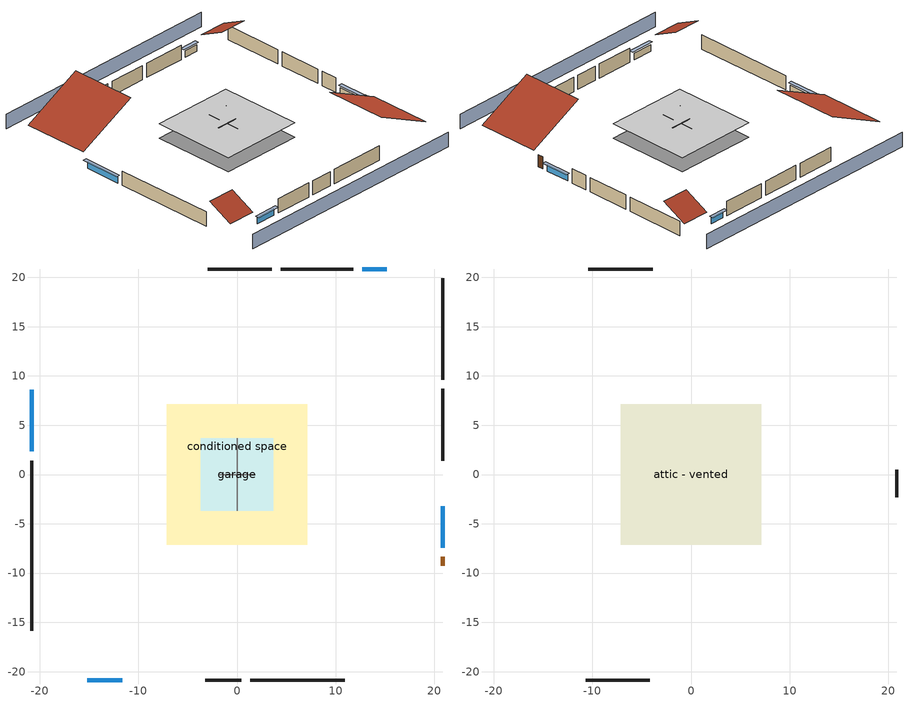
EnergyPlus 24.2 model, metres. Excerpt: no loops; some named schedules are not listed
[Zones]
conditioned space
 floor foundation (Slab2 construction): -7.11,-7.11 -7.11,7.11 7.11,7.11 7.11,-7.11 z0
 wall outside (AdiabaticWallConstruction 1): 20.84,-9.28 20.84,-8.36 z0:2.03
 wall outside (AdiabaticWallConstruction): -20.84,8.59 -20.84,2.34 z0:1.19; 15.18,20.84 12.7,20.84 / 20.84,-7.43 20.84,-3.21 z0:1.13; -15.18,-20.84 -11.62,-20.84 z0:1.16
 wall outside (Wall3 construction): -20.84,1.41 -20.84,-15.85 z0:2.44
 wall outside (Wall4 construction): 3.53,20.84 -2.95,20.84 z0:2.44
 wall outside (Wall7 construction): 20.84,9.63 20.84,19.91 z0:2.44
 wall outside (Wall8 construction): 1.36,-20.84 10.95,-20.84 z0:2.44
 wall to garage (Wall5 construction): 0,-3.66 0,3.66 z0:2.44
 wall to garage (Wall6 construction): 1.83,0 -1.83,0 z0:2.44
 window (WindowConstruction): -20.84,8.59 -20.84,2.34 z0:1.19
 window (WindowConstruction 1): 15.18,20.84 12.71,20.84 z0:1.13
 window (WindowConstruction 2): 20.84,-7.43 20.84,-3.22 z0:1.13
 window (WindowConstruction 3): -15.18,-20.84 -11.62,-20.84 z0:1.16
 door (Door): 20.84,-9.28 20.84,-8.36 z0:2.03
garage
 floor foundation (Slab1 construction): -3.66,-3.66 -3.66,3.66 3.66,3.66 3.66,-3.66 z0
 wall outside (Wall1 construction): 11.78,20.84 4.46,20.84 z0:2.44
 wall outside (Wall12 construction): -3.23,-20.84 0.43,-20.84 z0:2.44
 wall outside (Wall2 construction): 20.84,1.39 20.84,8.7 z0:2.44
attic - vented
 floor to garage (Floor1 construction): -3.66,-3.66 -3.66,3.66 3.66,3.66 3.66,-3.66 z2.44
 floor to conditioned space (Floor2 construction Reversed): -7.11,-7.11 -7.11,7.11 7.11,7.11 7.11,-7.11 z2.44
 wall outside (Wall10 construction): -10.69,-20.84 -4.16,-20.84 z0:2.44
 wall outside (Wall11 construction): 20.84,-2.29 20.84,0.46 z0:2.44
 wall outside (Wall9 construction): -3.88,20.84 -10.41,20.84 z0:2.44
 roof outside (Roof1 construction): -20.84,9.52,2.44 -10.72,9.52,7.5 -10.72,20.84,7.5 -20.84,20.84,2.44
 roof outside (Roof2 construction): 16.11,20.84,2.44 16.11,16.61,4.56 20.84,16.61,4.56 20.84,20.84,2.44
 roof outside (Roof3 construction): -16.11,-20.84,2.44 -16.11,-16.61,4.56 -20.84,-16.61,4.56 -20.84,-20.84,2.44
 roof outside (Roof4 construction): 20.84,-10.2,2.44 11.33,-10.2,7.2 11.33,-20.84,7.2 20.84,-20.84,2.44
shading: 20.84,25.41 -20.84,25.41 / -20.84,-25.41 20.84,-25.41 z0:2.44; -20.84,2.04 -20.84,8.9 -21.45,8.9 -21.45,2.04 z1.49; 12.4,20.84 15.48,20.84 15.48,21.45 12.4,21.45 z1.43; 20.84,-2.91 20.84,-7.74 21.45,-7.74 21.45,-2.91 z1.43; -11.31,-20.84 -15.48,-20.84 -15.48,-21.45 -11.31,-21.45 z1.46
[Building]
Building 1: Terrain=Suburbs
[Site:Location]
Portland Intl Arpt_OR: Latitude {deg}=45.59; Longitude {deg}=-122.6; Time Zone {hr}=-8; Elevation {m}=33; Keep Site Location Information=Yes
[Site:GroundTemperature:Shallow]
10.2558, 8.96328, 8.85977, 9.47314, 11.9355, 14.3863, 16.5111, 17.8571, 17.9714, 16.8767, 14.8061, 12.4304
[Site:WaterMainsTemperature]
Calculation Method=Schedule; Temperature Schedule=mains temperature schedule
[Material] Roughness=Rough; Thermal Absorptance=0.9
Name | Thickness {m} | Conductivity {W/m-K} | Density {kg/m3} | Specific Heat {J/kg-K} | Solar Absorptance | Visible Absorptance
asphalt or fiberglass shingles | 0.00635 | 0.162714 | 1121.4 | 1465.45 | 0.85 | 0.85
ceiling loosefill ins | 0.254 | 0.0480833 | 16.02 | 1046.75 | 0.7 | 0.7
ceiling stud and cavity | 0.1397 | 1.39189 | 65.682 | 1177.47 | 0.7 | 0.7
ceiling stud and cavity 1 | 0.1397 | 0.104117 | 65.682 | 1177.47 | 0.7 | 0.7
concrete 4.0 in. | 0.1016 | 1.803125 | 2242.8 | 837.4 | 0.7 | 0.7
door material | 0.04445 | 0.0612267 | 512.64 | 1214.23 | 0.7 | 0.7
floor covering | 0.0127 | 0.0450781 | 54.468 | 1339.84 | 0.9 | 0.9
furniture material conditioned space 1; furniture material garage 1 | 0.1524 | 0.115458 | 640.8 | 1214.23 | 0.6 | 0.6
gypsum board | 0.0127 | 0.160291 | 801 | 837.4 | 0.6 | 0.6
osb sheathing 0.5 in. | 0.0127 | 0.115458 | 512.64 | 1214.23 | 0.6 | 0.6
osb sheathing 0.5 in. 1; osb sheathing 0.5 in. 2; osb sheathing 0.5 in. 3 | 0.0127 | 0.115458 | 512.64 | 1214.23 | 0.7 | 0.7
roof rigid ins | 0.00281632 | 0.029427 | 32.04 | 1214.23 | 0.7 | 0.7
wall rigid ins | 0.512978 | 0.029427 | 32.04 | 1214.23 | 0.7 | 0.7
wall stud and cavity | 0.1397 | 0.727959 | 139.0536 | 1170.24 | 0.6 | 0.6
wall stud and cavity 1 | 0.1397 | 0.550994 | 139.0536 | 1170.24 | 0.7 | 0.7
wall stud and cavity 2 | 0.1397 | 0.335416 | 139.0536 | 1170.24 | 0.7 | 0.7
wall stud and cavity 3 | 0.0889 | 0.380278 | 52.3479 | 1209.89 | 0.7 | 0.7
wall stud and cavity 4 | 0.0889 | 0.391764 | 83.0341 | 1211.67 | 0.7 | 0.7
wood siding | 0.0254 | 0.102417 | 544.68 | 1172.36 | 0.85 | 0.85
wood siding 1; wood siding 2 | 0.0254 | 0.102417 | 544.68 | 1172.36 | 0.7 | 0.7
[WindowMaterial:SimpleGlazingSystem]
WindowMaterial: U-Factor {W/m2-K}=4.31528; Solar Heat Gain Coefficient=0.67
[Construction]
AdiabaticWallConstruction: wood siding 1, wall rigid ins, wall stud and cavity 3, gypsum board
AdiabaticWallConstruction 1: wood siding 2, wall rigid ins, wall stud and cavity 3, gypsum board
Door: door material
Floor1 construction: ceiling stud and cavity
Floor2 construction Reversed: gypsum board, ceiling stud and cavity 1, ceiling loosefill ins
furniture construction conditioned space 1: furniture material conditioned space 1
furniture construction garage 1: furniture material garage 1
PartitionWallConstruction: gypsum board, wall stud and cavity 4, gypsum board
Roof1 construction; Roof2 construction; Roof3 construction; Roof4 construction: asphalt or fiberglass shingles, roof rigid ins, osb sheathing 0.5 in.
Slab1 construction: concrete 4.0 in.
Slab2 construction: concrete 4.0 in., floor covering
Wall1 construction; Wall2 construction: wood siding, osb sheathing 0.5 in. 1, wall stud and cavity
Wall10 construction; Wall11 construction; Wall12 construction; Wall9 construction: wood siding, osb sheathing 0.5 in. 3, wall stud and cavity
Wall3 construction; Wall4 construction: wood siding, osb sheathing 0.5 in. 1, wall stud and cavity 1, gypsum board
Wall5 construction: osb sheathing 0.5 in. 2, wall stud and cavity 2, gypsum board
Wall6 construction: osb sheathing 0.5 in. 3, wall stud and cavity 2, gypsum board
Wall7 construction; Wall8 construction: wood siding, osb sheathing 0.5 in. 3, wall stud and cavity 1, gypsum board
WindowConstruction; WindowConstruction 1; WindowConstruction 2; WindowConstruction 3: WindowMaterial
[Zone] Multiplier=1; Part of Total Floor Area=Yes
Name | Volume {m3}
attic - vented | 305.205
conditioned space | 493.619
garage | 130.484
[Space]
Name | Zone | Volume {m3}
attic - vented 1 | attic - vented | 305.205
conditioned space 1 | conditioned space | 493.619
garage 1 | garage | 130.484
[ZoneInfiltration:EffectiveLeakageArea] Schedule=Always On Discrete
Name | Zone or Space | Effective Air Leakage Area {cm2} | Stack Coefficient | Wind Coefficient
infil attic - vented 1 | attic - vented 1 | 8530.74 | 0.000248762 | 3.83861e-05
infil garage 1 | garage 1 | 543.674 | 0.000129147 | 4.38083e-05
[ZoneMixing]
whole house fan mix: Zone or Space=attic - vented; Schedule=Always On Continuous; Design Flow Rate Calculation Method=Flow/Zone; Design Flow Rate {m3/s}=0; Source Zone or Space=conditioned space
[SurfaceProperty:ExposedFoundationPerimeter] Exposed Perimeter Calculation Method=TotalExposedPerimeter
Name | Total Exposed Perimeter {m}
Slab2 | 52.21224
Slab1 | 18.288
[SurfaceProperty:IncidentSolarMultiplier] Incident Solar Multiplier=1; Incident Solar Multiplier Schedule=trans schedule winter=0.85 summer=0.7
Window1; Window2; Window3; Window4
[InternalMass]
Name | Construction | Zone or ZoneList | Space or SpaceList | Surface Area {m2}
furniture mass conditioned space 1 | furniture construction conditioned space 1 | conditioned space | conditioned space 1 | 80.97429
partition wall mass | PartitionWallConstruction | conditioned space | conditioned space 1 | 202.436
furniture mass garage 1 | furniture construction garage 1 | garage | garage 1 | 5.35122
[Lights] Design Level Calculation Method=LightingLevel; Return Air Fraction=0; Fraction Radiant=0.6; Fraction Visible=0.2; Fraction Replaceable=1
Name | Zone or ZoneList or Space or SpaceList | Schedule | Lighting Level {W}
interior lighting | conditioned space 1 | lighting_interior | 1268.76
garage lighting | garage 1 | lighting_garage | 53.7928
[People]
occupants: Zone or ZoneList or Space or SpaceList=conditioned space 1; Number of People Schedule=occupants; Number of People Calculation Method=People; Number of People=1; Fraction Radiant=0.314171; Sensible Heat Fraction=0.56303; Activity Level Schedule=occupants activity schedule; Carbon Dioxide Generation Rate {m3/s-W}=0; Enable ASHRAE 55 Comfort Warnings=No; Mean Radiant Temperature Calculation Type=EnclosureAveraged
[ElectricEquipment] Design Level Calculation Method=EquipmentLevel
Name | Zone or ZoneList or Space or SpaceList | Schedule | Design Level {W} | Fraction Latent | Fraction Radiant | Fraction Lost
clothes dryer | conditioned space 1 | clothes_dryer | 17845.9 | 0.015 | 0.081 | 0.85
clothes washer | conditioned space 1 | clothes_washer | 915.291 | 0.03 | 0.162 | 0.7
cooking range | conditioned space 1 | cooking_range | 2189.67 | 0.08 | 0.432 | 0.2
dishwasher | conditioned space 1 | dishwasher | 1065.14 | 0.3 | 0.18 | 0.4
fridge | conditioned space 1 | fridge schedule | 45.9075 | 0 | 0.6 | 0
mech vent bath fan 0 | conditioned space 1 | mech vent bath fan 0 schedule | 15 | 0 | 0 | 1
mech vent house fan | conditioned space 1 | mech vent house fan schedule | 0 | 0 | 0 | 1
mech vent house fan cfis | conditioned space 1 | mech vent house fan cfis schedule | 0 | 0 | 0 | 0
mech vent range fan 0 | conditioned space 1 | mech vent range fan 0 schedule | 30 | 0 | 0 | 1
misc permanent spa heater | conditioned space 1 | misc permanent spa heater schedule | 298.533 | 0 | 0 | 1
misc permanent spa pump | conditioned space 1 | misc permanent spa pump schedule | 312.193 | 0 | 0 | 1
misc plug loads | conditioned space 1 | plug_loads_other | 619.438 | 0.021 | 0.558 | 0.049
misc tv | conditioned space 1 | plug_loads_tv | 746.402 | 0 | 0.6 | 0
whole house fan | conditioned space 1 | Always On Discrete | 0 | 0 | 0 | 1
freezer | garage 1 | freezer schedule | 194.914 | 0 | 0.6 | 0
fridge 1 | garage 1 | fridge schedule 1 | 80.4475 | 0 | 0.6 | 0
[OtherEquipment] Design Level Calculation Method=EquipmentLevel
Name | Fuel Type | Zone or ZoneList or Space or SpaceList | Schedule | Design Level {W} | Fraction Latent | Fraction Radiant | Fraction Lost
clothes dryer 1 | Electricity | conditioned space 1 | clothes_dryer | 0 | 0.015 | 0.081 | 0.85
cooking range 1 | Electricity | conditioned space 1 | cooking_range | 0 | 0.08 | 0.432 | 0.2
general water use latent | None | conditioned space 1 | general water use schedule | 25.6591 | 1 | 0 | 0
general water use sensible | None | conditioned space 1 | general water use schedule | -25.2881 | 0 | 0.6 | 0
mech vent house fan latent load | None | conditioned space 1 | Always On Discrete | 0 | 1 | 0 | 0
mech vent house fan sensible load | None | conditioned space 1 | Always On Discrete | 0 | 0 | 0 | 0
water heater energy adjustment1 | Electricity | garage 1 | Always On Discrete | 0.01 | 0 | 0 | 1
water heater lat | None | garage 1 | Always On Discrete | 0 | 1 | 0 | 0
water heater sens | None | garage 1 | Always On Discrete | 0 | 0 | 0 | 0
[ZoneInfiltration:DesignFlowRate] Zone or ZoneList or Space or SpaceList=conditioned space 1; Schedule=Always On Discrete; Design Flow Rate Calculation Method=Flow/Zone; Design Flow Rate {m3/s}=0
infil flow; natural vent flow; whole house fan flow
[WaterUse:Equipment]
dishwasher: Peak Flow Rate {m3/s}=1.72331e-05; Flow Rate Fraction Schedule=hot_water_dishwasher
[Foundation:Kiva] Wall Height Above Grade {m}=0.1016; Wall Depth Below Slab {m}=0.2032
Name | Initial Indoor Air Temperature {C}
Foundation Kiva 1 | 13.4258
Foundation Kiva 2 | 18.3333
[Foundation:Kiva:Settings]
Soil Conductivity {W/m-K}=1.3848; Soil Density {kg/m3}=1842.3; Soil Specific Heat {J/kg-K}=418.7; Ground Solar Absorptivity=0.9; Ground Thermal Absorptivity=0.9; Ground Surface Roughness {m}=0.03; Far-Field Width {m}=40; Deep-Ground Boundary Condition=ZeroFlux; Deep-Ground Depth {m}=40; Minimum Cell Dimension {m}=0.2; Maximum Cell Growth Coefficient=3; Simulation Timestep=Timestep
[Exterior:Lights]
exterior lighting: Schedule=exterior lighting schedule; Design Level {W}=48.0871
[EnergyManagementSystem:GlobalVariable]
infil_program_Qfan
infil_program_Qinf
natural_vent_program_Qnv
natural_vent_program_Qwhf
[EnergyManagementSystem:Sensor]
Name | Output:Variable or Output:Meter Index Key | Output:Variable or Output:Meter
airflow_gain | infil flow | Infiltration Sensible Heat Gain Energy
airflow_gain_1 | natural vent flow | Infiltration Sensible Heat Gain Energy
airflow_gain_2 | whole house fan flow | Infiltration Sensible Heat Gain Energy
airflow_loss | infil flow | Infiltration Sensible Heat Loss Energy
airflow_loss_1 | natural vent flow | Infiltration Sensible Heat Loss Energy
airflow_loss_2 | whole house fan flow | Infiltration Sensible Heat Loss Energy
clg_load_cond |  | Cooling:EnergyTransfer:Zone:CONDITIONED SPACE
clg_sp_s; clg_sp_s_1 | cooling setpoint | Schedule Value
clothes_dryer_exhaust_0_sch_s | clothes_dryer | Schedule Value
cool_season | cooling season schedule | Schedule Value
fridge_tin_s_1; water_heater_amb_temp | garage | Zone Mean Air Temperature
htg_load_cond |  | Heating:EnergyTransfer:Zone:CONDITIONED SPACE
htg_sp_s; htg_sp_s_1 | heating setpoint | Schedule Value
ig_ee_conv | clothes dryer | Electric Equipment Convective Heating Energy
ig_ee_conv_2 | cooking range | Electric Equipment Convective Heating Energy
ig_ee_conv_3 | dishwasher | Electric Equipment Convective Heating Energy
ig_ee_conv_4 | fridge | Electric Equipment Convective Heating Energy
ig_ee_conv_5 | misc permanent spa heater | Electric Equipment Convective Heating Energy
ig_ee_conv_6 | misc permanent spa pump | Electric Equipment Convective Heating Energy
ig_ee_conv_7 | misc plug loads | Electric Equipment Convective Heating Energy
ig_ee_conv_8 | misc tv | Electric Equipment Convective Heating Energy
ig_ee_conv_9 | whole house fan | Electric Equipment Convective Heating Energy
ig_ee_rad | clothes dryer | Electric Equipment Radiant Heating Energy
ig_ee_rad_2 | cooking range | Electric Equipment Radiant Heating Energy
ig_ee_rad_3 | dishwasher | Electric Equipment Radiant Heating Energy
ig_ee_rad_4 | fridge | Electric Equipment Radiant Heating Energy
ig_ee_rad_5 | misc permanent spa heater | Electric Equipment Radiant Heating Energy
ig_ee_rad_6 | misc permanent spa pump | Electric Equipment Radiant Heating Energy
ig_ee_rad_7 | misc plug loads | Electric Equipment Radiant Heating Energy
ig_ee_rad_8 | misc tv | Electric Equipment Radiant Heating Energy
ig_ee_rad_9 | whole house fan | Electric Equipment Radiant Heating Energy
ig_lgt_conv | interior lighting | Lights Convective Heating Energy
ig_lgt_rad | interior lighting | Lights Radiant Heating Energy
ig_lgt_vis | interior lighting | Lights Visible Radiation Heating Energy
ig_oe_conv | clothes dryer 1 | Other Equipment Convective Heating Energy
ig_oe_conv_1 | cooking range 1 | Other Equipment Convective Heating Energy
ig_oe_conv_2 | general water use latent | Other Equipment Convective Heating Energy
ig_oe_conv_3 | general water use sensible | Other Equipment Convective Heating Energy
ig_oe_rad | clothes dryer 1 | Other Equipment Radiant Heating Energy
ig_oe_rad_1 | cooking range 1 | Other Equipment Radiant Heating Energy
ig_oe_rad_2 | general water use latent | Other Equipment Radiant Heating Energy
ig_oe_rad_3 | general water use sensible | Other Equipment Radiant Heating Energy
ig_ppl_conv | occupants | People Convective Heating Energy
ig_ppl_rad | occupants | People Radiant Heating Energy
im_conv | furniture mass conditioned space 1 | Surface Inside Face Convection Heat Gain Energy
im_conv_1 | partition wall mass | Surface Inside Face Convection Heat Gain Energy
im_ig | furniture mass conditioned space 1 | Surface Inside Face Internal Gains Radiation Heat Gain Energy
im_ig_1 | partition wall mass | Surface Inside Face Internal Gains Radiation Heat Gain Energy
im_lgt | furniture mass conditioned space 1 | Surface Inside Face Lights Radiation Heat Gain Energy
im_lgt_1 | partition wall mass | Surface Inside Face Lights Radiation Heat Gain Energy
im_sol | furniture mass conditioned space 1 | Surface Inside Face Solar Radiation Heat Gain Energy
im_sol_1 | partition wall mass | Surface Inside Face Solar Radiation Heat Gain Energy
im_surf | furniture mass conditioned space 1 | Surface Inside Face Net Surface Thermal Radiation Heat Gain Energy
im_surf_1 | partition wall mass | Surface Inside Face Net Surface Thermal Radiation Heat Gain Energy
mech_vent_bath_fan_0_sch_s | mech vent bath fan 0 schedule | Schedule Value
mech_vent_range_fan_0_sch_s | mech vent range fan 0 schedule | Schedule Value
mv_conv | mech vent bath fan 0 | Electric Equipment Convective Heating Energy
mv_conv_1 | mech vent house fan | Electric Equipment Convective Heating Energy
mv_conv_2 | mech vent house fan cfis | Electric Equipment Convective Heating Energy
mv_conv_3 | mech vent range fan 0 | Electric Equipment Convective Heating Energy
mv_conv_4 | mech vent house fan latent load | Other Equipment Convective Heating Energy
mv_conv_5 | mech vent house fan sensible load | Other Equipment Convective Heating Energy
mv_rad | mech vent bath fan 0 | Electric Equipment Radiant Heating Energy
mv_rad_1 | mech vent house fan | Electric Equipment Radiant Heating Energy
mv_rad_2 | mech vent house fan cfis | Electric Equipment Radiant Heating Energy
mv_rad_3 | mech vent range fan 0 | Electric Equipment Radiant Heating Energy
mv_rad_4 | mech vent house fan latent load | Other Equipment Radiant Heating Energy
mv_rad_5 | mech vent house fan sensible load | Other Equipment Radiant Heating Energy
natural_vent_s | natural vent schedule | Schedule Value
out_pb_s |  | Site Outdoor Air Barometric Pressure
out_wt_s |  | Site Outdoor Air Humidity Ratio
site_vw_s |  | Site Wind Speed
ss_back_out | Window1 | Surface Window Shortwave from Zone Back Out Window Heat Transfer Rate
ss_back_out_1 | Window2 | Surface Window Shortwave from Zone Back Out Window Heat Transfer Rate
ss_back_out_2 | Window3 | Surface Window Shortwave from Zone Back Out Window Heat Transfer Rate
ss_back_out_3 | Window4 | Surface Window Shortwave from Zone Back Out Window Heat Transfer Rate
ss_conv | Door1 | Surface Inside Face Convection Heat Gain Energy
ss_conv_1 | Window1 | Surface Inside Face Convection Heat Gain Energy
ss_conv_2 | Window2 | Surface Inside Face Convection Heat Gain Energy
ss_conv_3 | Window3 | Surface Inside Face Convection Heat Gain Energy
ss_conv_4 | Window4 | Surface Inside Face Convection Heat Gain Energy
ss_ig | Door1 | Surface Inside Face Internal Gains Radiation Heat Gain Energy
ss_ig_1 | Window1 | Surface Inside Face Internal Gains Radiation Heat Gain Energy
ss_ig_2 | Window2 | Surface Inside Face Internal Gains Radiation Heat Gain Energy
ss_ig_3 | Window3 | Surface Inside Face Internal Gains Radiation Heat Gain Energy
ss_ig_4 | Window4 | Surface Inside Face Internal Gains Radiation Heat Gain Energy
ss_lgt | Door1 | Surface Inside Face Lights Radiation Heat Gain Energy
ss_sol | Door1 | Surface Inside Face Solar Radiation Heat Gain Energy
ss_surf | Door1 | Surface Inside Face Net Surface Thermal Radiation Heat Gain Energy
ss_surf_1 | Window1 | Surface Inside Face Net Surface Thermal Radiation Heat Gain Energy
ss_surf_2 | Window2 | Surface Inside Face Net Surface Thermal Radiation Heat Gain Energy
ss_surf_3 | Window3 | Surface Inside Face Net Surface Thermal Radiation Heat Gain Energy
ss_surf_4 | Window4 | Surface Inside Face Net Surface Thermal Radiation Heat Gain Energy
ss_trans_in | Window1 | Surface Window Transmitted Solar Radiation Rate
ss_trans_in_1 | Window2 | Surface Window Transmitted Solar Radiation Rate
ss_trans_in_2 | Window3 | Surface Window Transmitted Solar Radiation Rate
ss_trans_in_3 | Window4 | Surface Window Transmitted Solar Radiation Rate
ss_trans_out | Window1 | Surface Inside Face Initial Transmitted Diffuse Transmitted Out Window Solar Radiation Rate
ss_trans_out_1 | Window2 | Surface Inside Face Initial Transmitted Diffuse Transmitted Out Window Solar Radiation Rate
ss_trans_out_2 | Window3 | Surface Inside Face Initial Transmitted Diffuse Transmitted Out Window Solar Radiation Rate
ss_trans_out_3 | Window4 | Surface Inside Face Initial Transmitted Diffuse Transmitted Out Window Solar Radiation Rate
s_conv | Floor2 | Surface Inside Face Convection Heat Gain Energy
s_conv_1 | Slab2 | Surface Inside Face Convection Heat Gain Energy
s_conv_2 | Wall3 | Surface Inside Face Convection Heat Gain Energy
s_conv_3 | Wall4 | Surface Inside Face Convection Heat Gain Energy
s_conv_4 | Wall5 | Surface Inside Face Convection Heat Gain Energy
s_conv_5 | Wall6 | Surface Inside Face Convection Heat Gain Energy
s_conv_6 | Wall7 | Surface Inside Face Convection Heat Gain Energy
s_conv_7 | Wall8 | Surface Inside Face Convection Heat Gain Energy
s_ig | Floor2 | Surface Inside Face Internal Gains Radiation Heat Gain Energy
s_ig_1 | Slab2 | Surface Inside Face Internal Gains Radiation Heat Gain Energy
s_ig_2 | Wall3 | Surface Inside Face Internal Gains Radiation Heat Gain Energy
s_ig_3 | Wall4 | Surface Inside Face Internal Gains Radiation Heat Gain Energy
s_ig_4 | Wall5 | Surface Inside Face Internal Gains Radiation Heat Gain Energy
s_ig_5 | Wall6 | Surface Inside Face Internal Gains Radiation Heat Gain Energy
s_ig_6 | Wall7 | Surface Inside Face Internal Gains Radiation Heat Gain Energy
s_ig_7 | Wall8 | Surface Inside Face Internal Gains Radiation Heat Gain Energy
s_lgt | Floor2 | Surface Inside Face Lights Radiation Heat Gain Energy
s_lgt_1 | Slab2 | Surface Inside Face Lights Radiation Heat Gain Energy
s_lgt_2 | Wall3 | Surface Inside Face Lights Radiation Heat Gain Energy
s_lgt_3 | Wall4 | Surface Inside Face Lights Radiation Heat Gain Energy
s_lgt_4 | Wall5 | Surface Inside Face Lights Radiation Heat Gain Energy
s_lgt_5 | Wall6 | Surface Inside Face Lights Radiation Heat Gain Energy
s_lgt_6 | Wall7 | Surface Inside Face Lights Radiation Heat Gain Energy
s_lgt_7 | Wall8 | Surface Inside Face Lights Radiation Heat Gain Energy
s_sol | Floor2 | Surface Inside Face Solar Radiation Heat Gain Energy
s_sol_1 | Slab2 | Surface Inside Face Solar Radiation Heat Gain Energy
s_sol_2 | Wall3 | Surface Inside Face Solar Radiation Heat Gain Energy
s_sol_3 | Wall4 | Surface Inside Face Solar Radiation Heat Gain Energy
s_sol_4 | Wall5 | Surface Inside Face Solar Radiation Heat Gain Energy
s_sol_5 | Wall6 | Surface Inside Face Solar Radiation Heat Gain Energy
s_sol_6 | Wall7 | Surface Inside Face Solar Radiation Heat Gain Energy
s_sol_7 | Wall8 | Surface Inside Face Solar Radiation Heat Gain Energy
s_surf | Floor2 | Surface Inside Face Net Surface Thermal Radiation Heat Gain Energy
s_surf_1 | Slab2 | Surface Inside Face Net Surface Thermal Radiation Heat Gain Energy
s_surf_2 | Wall3 | Surface Inside Face Net Surface Thermal Radiation Heat Gain Energy
s_surf_3 | Wall4 | Surface Inside Face Net Surface Thermal Radiation Heat Gain Energy
s_surf_4 | Wall5 | Surface Inside Face Net Surface Thermal Radiation Heat Gain Energy
s_surf_5 | Wall6 | Surface Inside Face Net Surface Thermal Radiation Heat Gain Energy
s_surf_6 | Wall7 | Surface Inside Face Net Surface Thermal Radiation Heat Gain Energy
s_surf_7 | Wall8 | Surface Inside Face Net Surface Thermal Radiation Heat Gain Energy
water_heater_amb_rh | garage | Zone Air Relative Humidity
water_heater_T_set | water heater setpoint | Schedule Value
[EnergyManagementSystem:Actuator]
Name | Actuated Component Unique | Actuated Component Type | Actuated Component Control Type
fridge_schedule_1_act | fridge schedule 1 | Schedule:Constant | Schedule Value
fridge_schedule_act | fridge schedule | Schedule:Constant | Schedule Value
infil_flow_act | infil flow | Zone Infiltration | Air Exchange Flow Rate
mech_vent_house_fan_cfis_act | mech vent house fan cfis | ElectricEquipment | Electricity Rate
mech_vent_house_fan_latent_load_act | mech vent house fan latent load | OtherEquipment | Power Level
mech_vent_house_fan_sensible_load_act | mech vent house fan sensible load | OtherEquipment | Power Level
natural_vent_flow_act | natural vent flow | Zone Infiltration | Air Exchange Flow Rate
water_heater_HPWHSchedOverride | water heater setpoint | Schedule:Constant | Schedule Value
water_heater_hpwh_ec_adj_act | water heater energy adjustment1 | OtherEquipment | Power Level
water_heater_lat_act | water heater lat | OtherEquipment | Power Level
water_heater_LESchedOverride | water heater BottomElementSetpoint | Schedule:Constant | Schedule Value
water_heater_sens_act | water heater sens | OtherEquipment | Power Level
water_heater_UESchedOverride | water heater TopElementSetpoint | Schedule:Constant | Schedule Value
whole_house_fan_act | whole house fan | ElectricEquipment | Electricity Rate
whole_house_fan_flow_act | whole house fan flow | Zone Infiltration | Air Exchange Flow Rate
whole_house_fan_mix_act | whole house fan mix | ZoneMixing | Air Exchange Flow Rate
